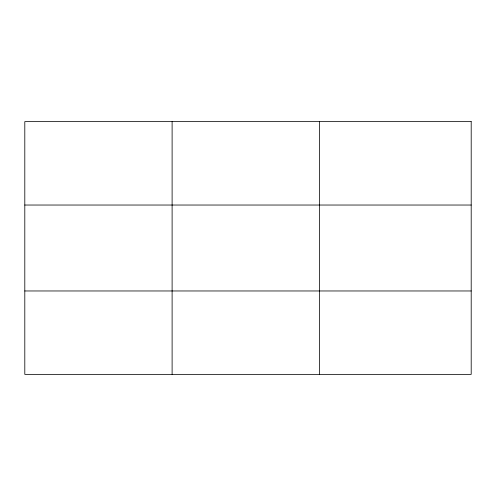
<?xml version="1.0" encoding="UTF-8"?>
<svg xmlns="http://www.w3.org/2000/svg" width="496" height="496" viewBox="0 0 496 496"><rect width="100%" height="100%" fill="white"/><g stroke="black" fill="none" stroke-linecap="round" stroke-linejoin="round"><path stroke-width="0.74" d="M172.112 121.632L172.112 374.368M319.424 121.632L319.424 374.368M24.8 205.034L471.2 205.034M24.8 290.966L471.2 290.966M471.2 121.632L471.2 374.368L24.8 374.368L24.8 121.632L471.2 121.632"/></g></svg>
